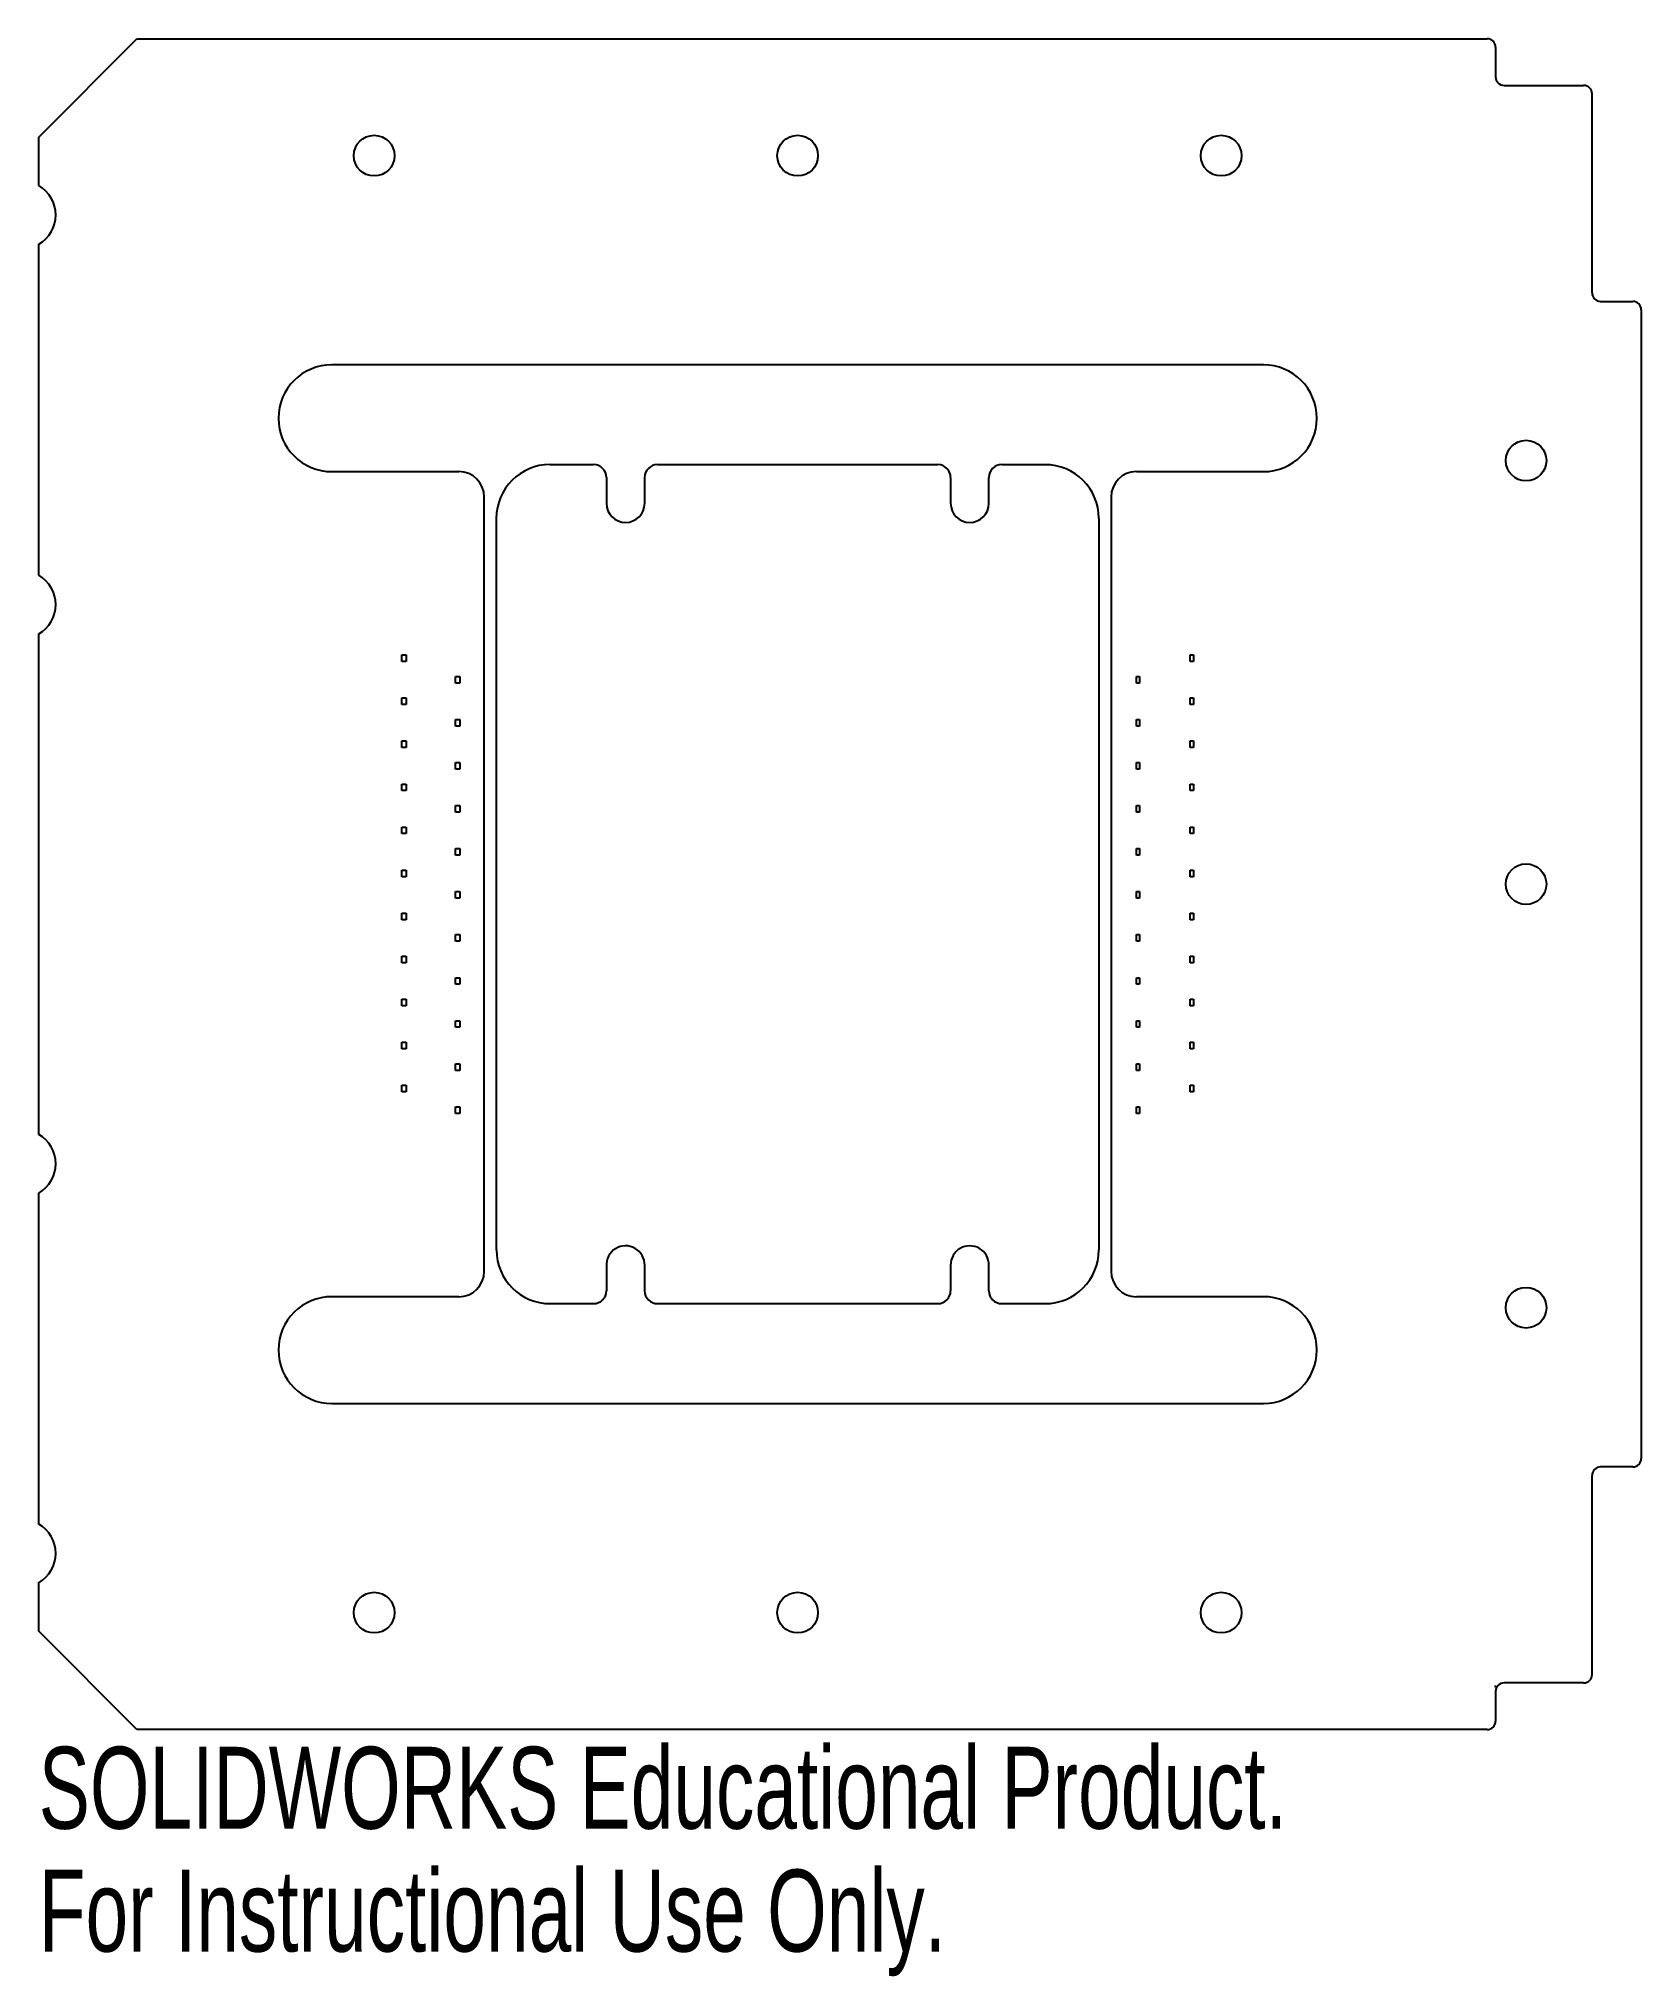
# Model space of a CAD drawing. Header units: millimetres. Extents: x -45 to 50, y -64 to 50.
import ezdxf

# ---------------------------------------------------------------- set-up
doc = ezdxf.new("R2010")
doc.units = ezdxf.units.MM
doc.styles.add('SLDTEXTSTYLE0', font='TXT', dxfattribs={"width": 0.7})

msp = doc.modelspace()

# ---------------------------------------------------------------- linework, layer by layer
at = {"color": 7, "linetype": 'Continuous', "lineweight": 25}
for p, q in [((-44.8, 44.1), (-39, 49.9)), ((-39, 49.9), (40.7, 49.9)), ((41.2, 49.4), (41.2, 47.65)), ((41.7, 47.15), (46.4, 47.15)), ((46.9, 34.9), (46.9, 46.65)), ((-44.8, 41.23), (-44.8, 44.1)), ((-44.8, 18.23), (-44.8, 37.77)), ((47.4, 34.4), (49.3, 34.4)), ((49.8, 33.9), (49.8, -33.9)), ((27.5, 30.65), (-27.5, 30.65)), ((-27.5, 24.35), (-20, 24.35)), ((20, 24.35), (27.5, 24.35)), ((-18.5, -22.85), (-18.5, 22.85)), ((18.5, 22.85), (18.5, -22.85)), ((-44.8, -14.77), (-44.8, 14.77)), ((-44.8, -37.77), (-44.8, -18.23)), ((-20, -24.35), (-27.5, -24.35)), ((27.5, -24.35), (20, -24.35)), ((-27.5, -30.65), (27.5, -30.65)), ((46.9, -46.65), (46.9, -34.9)), ((49.3, -34.4), (47.4, -34.4)), ((-44.8, -44.1), (-44.8, -41.23)), ((-39, -49.9), (-44.8, -44.1)), ((41.2, -47.65), (41.2, -49.4)), ((46.4, -47.15), (41.7, -47.15)), ((40.7, -49.9), (-39, -49.9))]:
    msp.add_line(p, q, dxfattribs=at)
at = {"color": 7, "linetype": 'Continuous'}
for p, q in [((-14.61, 24.77), (-12.05, 24.77)), ((-8.27, 24.77), (8.27, 24.77)), ((12.05, 24.77), (14.61, 24.77)), ((-11.29, 24), (-11.29, 22.48)), ((-9.03, 22.48), (-9.03, 24)), ((9.03, 24), (9.03, 22.48)), ((11.29, 22.48), (11.29, 24)), ((-17.78, -21.59), (-17.78, 21.59)), ((17.78, 21.59), (17.78, -21.59)), ((-23.37, 13.14), (-23.37, 13.53)), ((-23.37, 13.53), (-23.11, 13.53)), ((-23.11, 13.14), (-23.37, 13.14)), ((-23.11, 13.53), (-23.11, 13.14)), ((23.18, 13.14), (23.18, 13.53)), ((23.18, 13.53), (23.37, 13.53)), ((23.37, 13.14), (23.18, 13.14)), ((23.37, 13.53), (23.37, 13.14)), ((-20.19, 11.87), (-20.19, 12.26)), ((-20.19, 12.26), (-19.94, 12.26)), ((-19.94, 11.87), (-20.19, 11.87)), ((-19.94, 12.26), (-19.94, 11.87)), ((20, 11.87), (20, 12.26)), ((20, 12.26), (20.19, 12.26)), ((20.19, 11.87), (20, 11.87)), ((20.19, 12.26), (20.19, 11.87)), ((-23.37, 10.6), (-23.37, 10.99)), ((-23.37, 10.99), (-23.11, 10.99)), ((-23.11, 10.6), (-23.37, 10.6)), ((-23.11, 10.99), (-23.11, 10.6)), ((23.18, 10.6), (23.18, 10.99)), ((23.18, 10.99), (23.37, 10.99)), ((23.37, 10.6), (23.18, 10.6)), ((23.37, 10.99), (23.37, 10.6)), ((-20.19, 9.33), (-20.19, 9.72)), ((-20.19, 9.72), (-19.94, 9.72)), ((-19.94, 9.33), (-20.19, 9.33)), ((-19.94, 9.72), (-19.94, 9.33)), ((20, 9.33), (20, 9.72)), ((20, 9.72), (20.19, 9.72)), ((20.19, 9.33), (20, 9.33)), ((20.19, 9.72), (20.19, 9.33)), ((-23.37, 8.06), (-23.37, 8.45)), ((-23.37, 8.45), (-23.11, 8.45)), ((-23.11, 8.06), (-23.37, 8.06)), ((-23.11, 8.45), (-23.11, 8.06)), ((23.18, 8.06), (23.18, 8.45)), ((23.18, 8.45), (23.37, 8.45)), ((23.37, 8.06), (23.18, 8.06)), ((23.37, 8.45), (23.37, 8.06)), ((-20.19, 6.79), (-20.19, 7.18)), ((-20.19, 7.18), (-19.94, 7.18)), ((-19.94, 7.18), (-19.94, 6.79)), ((20, 6.79), (20, 7.18)), ((20, 7.18), (20.19, 7.18)), ((20.19, 7.18), (20.19, 6.79)), ((-23.37, 5.52), (-23.37, 5.91)), ((-23.37, 5.91), (-23.11, 5.91)), ((-23.11, 5.91), (-23.11, 5.52)), ((-19.94, 6.79), (-20.19, 6.79)), ((20.19, 6.79), (20, 6.79)), ((23.18, 5.52), (23.18, 5.91)), ((23.18, 5.91), (23.37, 5.91)), ((23.37, 5.91), (23.37, 5.52)), ((-23.11, 5.52), (-23.37, 5.52)), ((-20.19, 4.25), (-20.19, 4.64)), ((-20.19, 4.64), (-19.94, 4.64)), ((-19.94, 4.64), (-19.94, 4.25)), ((20, 4.25), (20, 4.64)), ((20, 4.64), (20.19, 4.64)), ((20.19, 4.64), (20.19, 4.25)), ((23.37, 5.52), (23.18, 5.52)), ((-19.94, 4.25), (-20.19, 4.25)), ((20.19, 4.25), (20, 4.25)), ((-23.37, 2.98), (-23.37, 3.37)), ((-23.37, 3.37), (-23.11, 3.37)), ((-23.11, 2.98), (-23.37, 2.98)), ((-23.11, 3.37), (-23.11, 2.98)), ((23.18, 2.98), (23.18, 3.37)), ((23.18, 3.37), (23.37, 3.37)), ((23.37, 2.98), (23.18, 2.98)), ((23.37, 3.37), (23.37, 2.98)), ((-20.19, 1.71), (-20.19, 2.1)), ((-20.19, 2.1), (-19.94, 2.1)), ((-19.94, 1.71), (-20.19, 1.71)), ((-19.94, 2.1), (-19.94, 1.71)), ((20, 1.71), (20, 2.1)), ((20, 2.1), (20.19, 2.1)), ((20.19, 1.71), (20, 1.71)), ((20.19, 2.1), (20.19, 1.71)), ((-23.37, 0.44), (-23.37, 0.83)), ((-23.37, 0.83), (-23.11, 0.83)), ((-23.11, 0.44), (-23.37, 0.44)), ((-23.11, 0.83), (-23.11, 0.44)), ((23.18, 0.44), (23.18, 0.83)), ((23.18, 0.83), (23.37, 0.83)), ((23.37, 0.44), (23.18, 0.44)), ((23.37, 0.83), (23.37, 0.44)), ((-20.19, -0.83), (-20.19, -0.44)), ((-20.19, -0.44), (-19.94, -0.44)), ((-19.94, -0.83), (-20.19, -0.83)), ((-19.94, -0.44), (-19.94, -0.83)), ((20, -0.83), (20, -0.44)), ((20, -0.44), (20.19, -0.44)), ((20.19, -0.83), (20, -0.83)), ((20.19, -0.44), (20.19, -0.83)), ((-23.37, -2.1), (-23.37, -1.71)), ((-23.37, -1.71), (-23.11, -1.71)), ((-23.11, -2.1), (-23.37, -2.1)), ((-23.11, -1.71), (-23.11, -2.1)), ((23.18, -2.1), (23.18, -1.71)), ((23.18, -1.71), (23.37, -1.71)), ((23.37, -2.1), (23.18, -2.1)), ((23.37, -1.71), (23.37, -2.1)), ((-20.19, -3.37), (-20.19, -2.98)), ((-20.19, -2.98), (-19.94, -2.98)), ((-19.94, -3.37), (-20.19, -3.37)), ((-19.94, -2.98), (-19.94, -3.37)), ((20, -3.37), (20, -2.98)), ((20, -2.98), (20.19, -2.98)), ((20.19, -3.37), (20, -3.37)), ((20.19, -2.98), (20.19, -3.37)), ((-23.37, -4.64), (-23.37, -4.25)), ((-23.37, -4.25), (-23.11, -4.25)), ((-23.11, -4.25), (-23.11, -4.64)), ((23.18, -4.64), (23.18, -4.25)), ((23.18, -4.25), (23.37, -4.25)), ((23.37, -4.25), (23.37, -4.64)), ((-23.11, -4.64), (-23.37, -4.64)), ((-20.19, -5.91), (-20.19, -5.52)), ((-20.19, -5.52), (-19.94, -5.52)), ((-19.94, -5.52), (-19.94, -5.91)), ((20, -5.91), (20, -5.52)), ((20, -5.52), (20.19, -5.52)), ((20.19, -5.52), (20.19, -5.91)), ((23.37, -4.64), (23.18, -4.64)), ((-23.37, -7.18), (-23.37, -6.79)), ((-23.37, -6.79), (-23.11, -6.79)), ((-23.11, -6.79), (-23.11, -7.18)), ((-19.94, -5.91), (-20.19, -5.91)), ((20.19, -5.91), (20, -5.91)), ((23.18, -7.18), (23.18, -6.79)), ((23.18, -6.79), (23.37, -6.79)), ((23.37, -6.79), (23.37, -7.18)), ((-23.11, -7.18), (-23.37, -7.18)), ((23.37, -7.18), (23.18, -7.18)), ((-20.19, -8.45), (-20.19, -8.06)), ((-20.19, -8.06), (-19.94, -8.06)), ((-19.94, -8.45), (-20.19, -8.45)), ((-19.94, -8.06), (-19.94, -8.45)), ((20, -8.45), (20, -8.06)), ((20, -8.06), (20.19, -8.06)), ((20.19, -8.45), (20, -8.45)), ((20.19, -8.06), (20.19, -8.45)), ((-23.37, -9.72), (-23.37, -9.33)), ((-23.37, -9.33), (-23.11, -9.33)), ((-23.11, -9.72), (-23.37, -9.72)), ((-23.11, -9.33), (-23.11, -9.72)), ((23.18, -9.72), (23.18, -9.33)), ((23.18, -9.33), (23.37, -9.33)), ((23.37, -9.72), (23.18, -9.72)), ((23.37, -9.33), (23.37, -9.72)), ((-20.19, -10.99), (-20.19, -10.6)), ((-20.19, -10.6), (-19.94, -10.6)), ((-19.94, -10.99), (-20.19, -10.99)), ((-19.94, -10.6), (-19.94, -10.99)), ((20, -10.99), (20, -10.6)), ((20, -10.6), (20.19, -10.6)), ((20.19, -10.99), (20, -10.99)), ((20.19, -10.6), (20.19, -10.99)), ((-23.37, -12.26), (-23.37, -11.87)), ((-23.37, -11.87), (-23.11, -11.87)), ((-23.11, -12.26), (-23.37, -12.26)), ((-23.11, -11.87), (-23.11, -12.26)), ((23.18, -12.26), (23.18, -11.87)), ((23.18, -11.87), (23.37, -11.87)), ((23.37, -12.26), (23.18, -12.26)), ((23.37, -11.87), (23.37, -12.26)), ((-20.19, -13.53), (-20.19, -13.14)), ((-20.19, -13.14), (-19.94, -13.14)), ((-19.94, -13.53), (-20.19, -13.53)), ((-19.94, -13.14), (-19.94, -13.53)), ((20, -13.53), (20, -13.14)), ((20, -13.14), (20.19, -13.14)), ((20.19, -13.53), (20, -13.53)), ((20.19, -13.14), (20.19, -13.53)), ((-11.29, -22.55), (-11.29, -24)), ((-9.03, -24), (-9.03, -22.5)), ((9.03, -22.5), (9.03, -24)), ((11.29, -24), (11.29, -22.5)), ((-12.05, -24.77), (-14.61, -24.77)), ((8.27, -24.77), (-8.27, -24.77)), ((14.61, -24.77), (12.05, -24.77)), ((41.2, -47.4), (41.2, -47.3))]:
    msp.add_line(p, q, dxfattribs=at)
at = {"color": 7, "linetype": 'Continuous', "lineweight": 25}
for centre in [(-25, 43), (0, 43), (25, 43), (43, 25), (43, 0), (43, -25), (-25, -43), (0, -43), (25, -43)]:
    msp.add_circle(centre, 1.2, dxfattribs=at)
for centre, radius, start, end in [((40.7, 49.4), 0.5, 0, 90), ((41.7, 47.65), 0.5, 180, 270), ((46.4, 46.65), 0.5, 0, 90), ((-45.8, 39.5), 2, 300, 60), ((47.4, 34.9), 0.5, 180, 270), ((49.3, 33.9), 0.5, 0, 90), ((-27.5, 27.5), 3.15, 90, 270), ((27.5, 27.5), 3.15, 270, 90), ((-20, 22.85), 1.5, 0, 90), ((20, 22.85), 1.5, 90, 180), ((-45.8, 16.5), 2, 300, 60), ((-45.8, -16.5), 2, 300, 60), ((-20, -22.85), 1.5, 270, 0), ((20, -22.85), 1.5, 180, 270), ((-27.5, -27.5), 3.15, 90, 270), ((27.5, -27.5), 3.15, 270, 90), ((49.3, -33.9), 0.5, 270, 0), ((47.4, -34.9), 0.5, 90, 180), ((-45.8, -39.5), 2, 300, 60), ((46.4, -46.65), 0.5, 270, 0), ((41.7, -47.65), 0.5, 90, 180), ((40.7, -49.4), 0.5, 270, 0)]:
    msp.add_arc(centre, radius, start, end, dxfattribs=at)
at = {"color": 7, "linetype": 'Continuous'}
for centre, radius, start, end in [((-14.61, 21.59), 3.18, 90, 180), ((-12.05, 24), 0.762, 0, 90), ((-8.27, 24), 0.762, 90, 180), ((8.27, 24), 0.762, 0, 90), ((12.05, 24), 0.762, 90, 180), ((14.61, 21.59), 3.17, 0, 90), ((-10.16, 22.48), 1.13, 180, 0), ((10.16, 22.48), 1.13, 180, 0), ((-14.61, -21.59), 3.17, 180, 270), ((-10.16, -22.48), 1.13, 358.688, 183.7787), ((10.16, -22.48), 1.13, 359.175, 180.825), ((14.61, -21.59), 3.17, 270, 0), ((-12.05, -24), 0.762, 270, 0), ((-8.27, -24), 0.762, 180, 270), ((8.27, -24), 0.762, 270, 0), ((12.05, -24), 0.762, 180, 270)]:
    msp.add_arc(centre, radius, start, end, dxfattribs=at)

# ---------------------------------------------------------------- texts
at = {"color": 7, "linetype": 'Continuous', "char_height": 4.8336, "attachment_point": 1, "style": 'SLDTEXTSTYLE0'}
for s, insert in [('SOLIDWORKS Educational Product.', (-44.8, -50.92)), ('For Instructional Use Only.', (-44.8, -58.17))]:
    msp.add_mtext(s, dxfattribs=dict(at, insert=insert))

doc.saveas('drawing.dxf')
